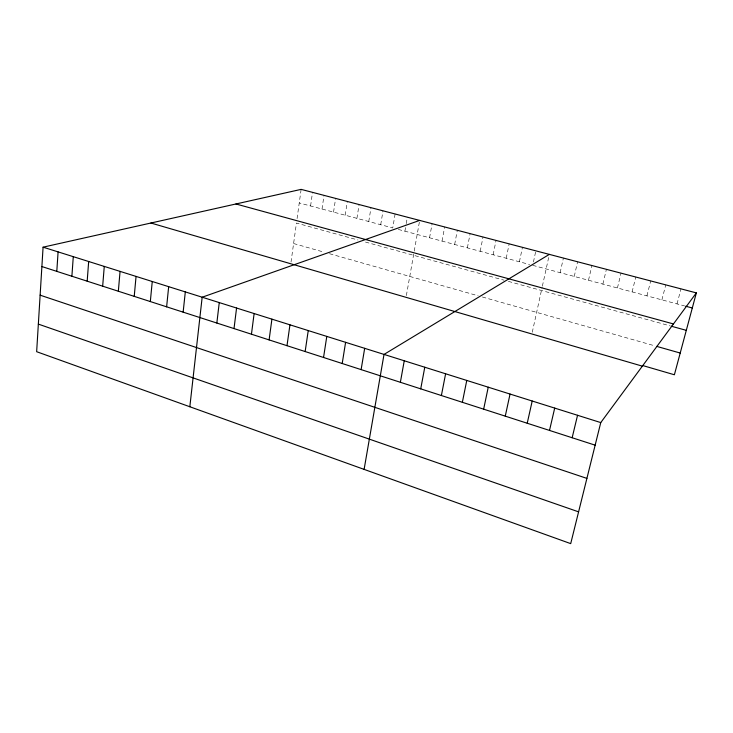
<?xml version="1.0" encoding="UTF-8"?>
<svg xmlns="http://www.w3.org/2000/svg" width="733" height="733" viewBox="0 0 733 733"><rect width="100%" height="100%" fill="white"/><g stroke="black" fill="none" stroke-linecap="round" stroke-linejoin="round"><path stroke-width="0.55" stroke-dasharray="3.67 2.75" d="M291.019 262.066L296.444 223.061L357.97 239.993M297.067 218.599L301.135 189.371M310.581 205.973L312.524 192.348M322.016 209.024L324.013 195.363M333.552 212.112L335.613 198.396M345.188 215.218L347.305 201.465M356.925 218.352L359.097 204.553M368.763 221.522L370.999 207.668M380.711 224.71L383.002 210.811M395.114 213.99L392.76 227.936L299.247 202.94M404.918 231.179L406.036 224.719M406.219 223.647L407.337 217.188M406.366 295.582L414.053 252.161M414.237 251.117L419.67 220.413M429.556 237.767L432.113 223.675M442.045 241.102L444.665 226.964M454.652 244.474L457.337 230.281M467.361 247.873L470.119 233.635M480.197 251.3L483.02 237.006M493.144 254.763L496.039 240.424M506.219 258.254L509.178 243.86M519.404 261.782L522.446 247.333M533.441 261.993L535.594 251.96M532.268 332.287L542.136 287.254M542.374 286.182L549.347 254.378M560.131 272.667L563.402 258.062M574.251 276.433L577.595 261.782M588.498 280.244L591.934 265.538M602.893 284.092L606.402 269.332M617.424 287.977L621.025 273.162M632.103 291.899L635.786 277.028M646.927 295.857L650.702 280.931M661.899 299.861L665.766 284.88M677.026 303.902L680.984 288.857M398.285 229.411L529.647 264.512M532.717 265.337L684.659 305.945M365.455 242.046L504.002 280.171M508.363 281.371L670.09 325.873M293.594 243.53L324.298 252.225M329.484 253.691L478.136 295.802M482.378 297.002L654.606 345.784"/><path stroke-width="1.1" d="M43.082 247.168L36.65 351.703L570.705 543.629L600.758 422.584L696.35 292.888L301.135 189.371L43.082 247.168L600.758 422.584M56.798 271.366L58.09 251.886M71.889 276.24L73.282 256.669M87.181 281.179L88.675 261.507M102.666 286.172L104.269 266.418M118.343 291.239L120.056 271.384M134.231 296.37L136.054 276.414M150.32 301.565L152.253 281.509M166.62 306.825L168.672 286.676M183.14 312.157L185.312 291.908M189.829 406.751L202.171 297.213L419.67 220.413M216.84 323.033L219.259 302.582M234.019 328.586L236.567 308.034M251.446 334.211L254.122 313.55M269.103 339.91L271.916 319.148M286.997 345.692L289.956 324.82M305.148 351.547L308.245 330.574M323.546 357.484L326.79 336.41M342.201 363.513L345.6 342.32M361.122 369.615L364.677 348.322M364.109 469.386L384.019 354.415L549.347 254.378M400.374 382.287L404.25 360.773M420.724 388.856L424.774 367.233M441.385 395.527L445.609 373.784M462.358 402.298L466.765 380.436M483.652 409.179L488.242 387.198M505.266 416.152L510.049 394.052M527.219 423.243L532.204 401.024M549.512 430.436L554.698 408.098M572.152 437.748L577.549 415.281M696.35 292.888L674.387 374.765L642.722 365.547M685.749 306.238L692.3 307.988M235.934 203.976L673.453 323.949M671.162 326.176L686.308 330.336M656.731 346.388L680.215 353.04M150.888 223.015L642.355 366.152M41.891 266.555L595.15 445.169M40.132 295.161L586.904 478.392M38.345 324.105L578.594 511.854"/></g></svg>
